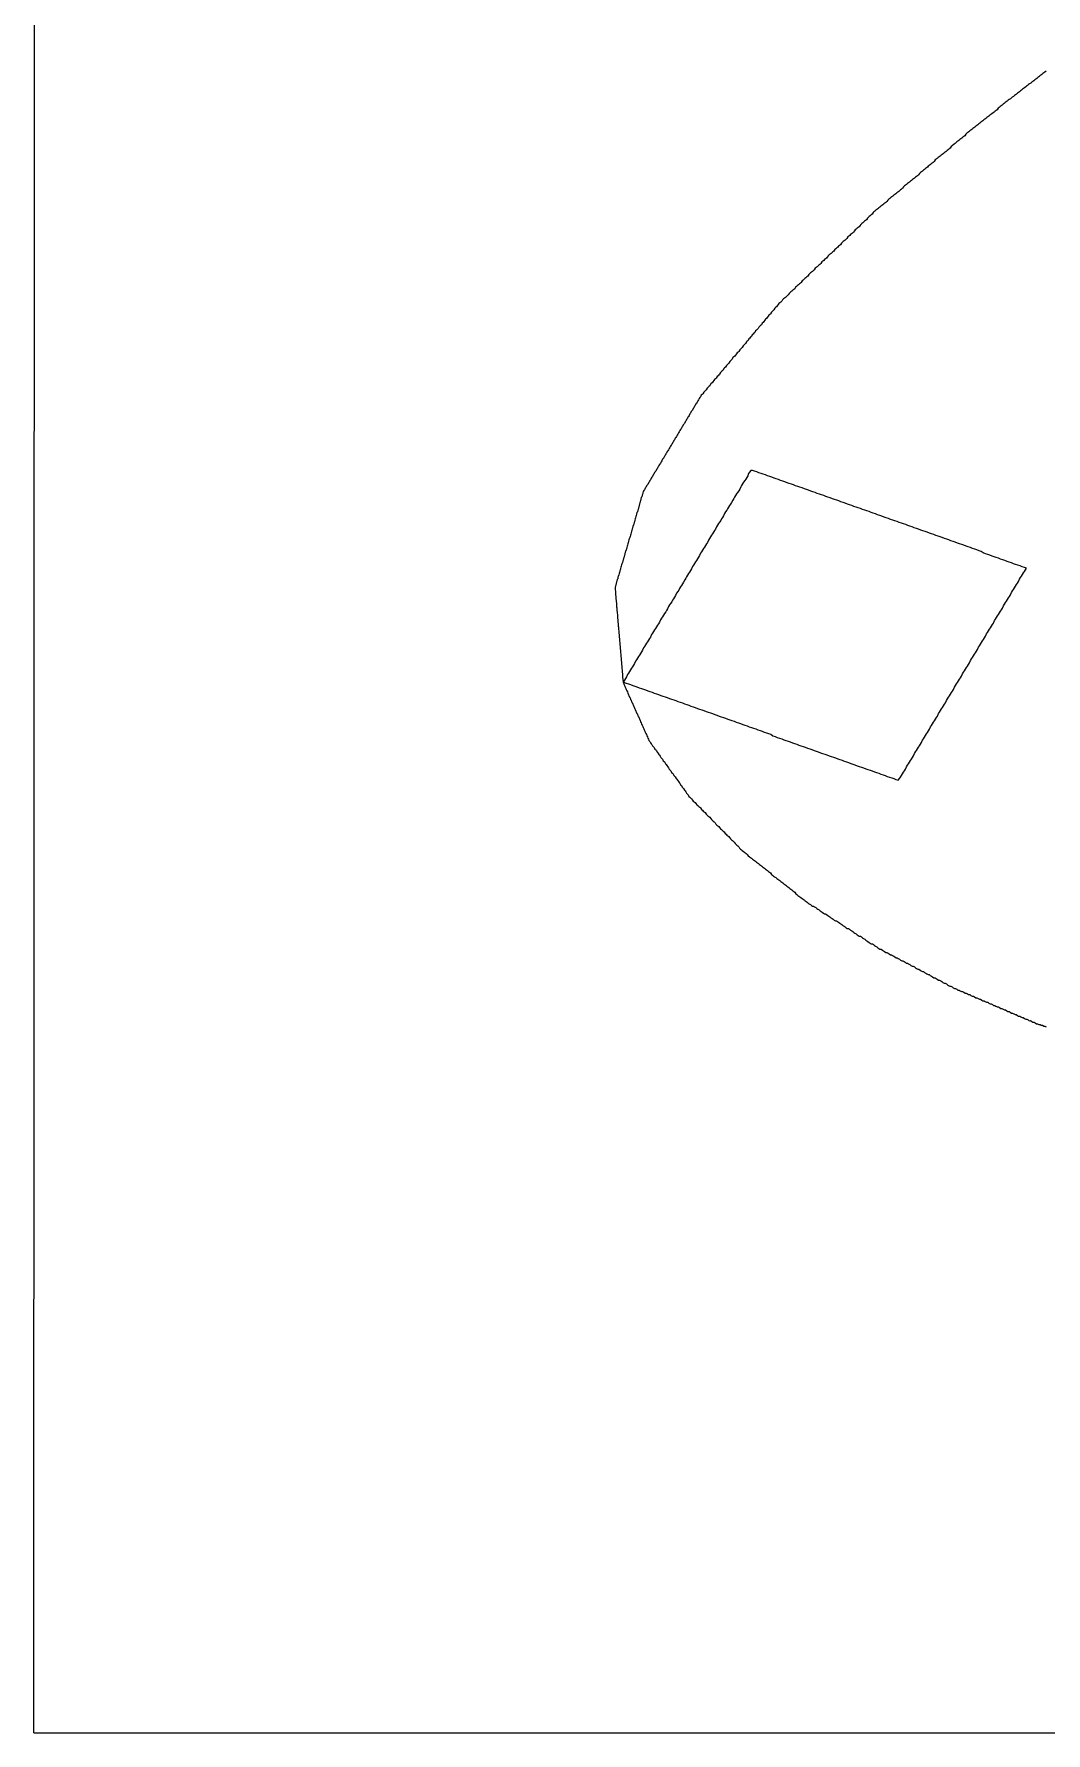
# Model space of a CAD drawing. Header units: millimetres. Extents: x 41 to 1041, y 1148 to 1248.
# Drawn here: x 41.28 to 54.27, y 1147.8 to 1169.62 of the extents above; entities that cross this region are included whole.
import ezdxf

# ---------------------------------------------------------------- set-up
doc = ezdxf.new("R2010")
doc.units = ezdxf.units.MM

msp = doc.modelspace()

# ---------------------------------------------------------------- linework, layer by layer
for q in [(41.311, 1247.802), (1041.281, 1147.802)]:
    msp.add_line((41.281, 1147.802), q)
at = {"color": 3}
for points in [[(54.271, 1169.14, 0), (54.257, 1169.13, 0), (54.244, 1169.12, 0), (54.231, 1169.11, 0), (54.218, 1169.1, 0), (54.206, 1169.09, 0), (54.193, 1169.08, 0), (54.179, 1169.07, 0), (54.166, 1169.06, 0), (54.153, 1169.049, 0), (54.14, 1169.039, 0), (54.127, 1169.029, 0), (54.114, 1169.019, 0), (54.101, 1169.009, 0), (54.087, 1168.999, 0), (54.074, 1168.989, 0), (54.061, 1168.979, 0), (54.048, 1168.969, 0), (54.035, 1168.959, 0), (54.022, 1168.949, 0), (54.01, 1168.938, 0), (53.996, 1168.928, 0), (53.983, 1168.918, 0), (53.97, 1168.908, 0), (53.957, 1168.898, 0), (53.944, 1168.888, 0), (53.931, 1168.878, 0), (53.917, 1168.868, 0), (53.904, 1168.858, 0), (53.891, 1168.848, 0), (53.878, 1168.838, 0), (53.865, 1168.827, 0), (53.852, 1168.817, 0), (53.838, 1168.807, 0), (53.826, 1168.797, 0), (53.813, 1168.787, 0), (53.8, 1168.777, 0), (53.787, 1168.767, 0), (53.774, 1168.757, 0), (53.761, 1168.747, 0), (53.747, 1168.737, 0), (53.734, 1168.727, 0), (53.721, 1168.716, 0), (53.708, 1168.706, 0), (53.695, 1168.696, 0), (53.682, 1168.686, 0), (53.668, 1168.676, 0), (53.655, 1168.666, 0), (53.643, 1168.646, 0), (53.63, 1168.636, 0), (53.617, 1168.626, 0), (53.604, 1168.616, 0), (53.591, 1168.606, 0), (53.577, 1168.595, 0), (53.564, 1168.585, 0), (53.551, 1168.575, 0), (53.538, 1168.565, 0), (53.525, 1168.555, 0), (53.512, 1168.545, 0), (53.498, 1168.535, 0), (53.485, 1168.525, 0), (53.472, 1168.515, 0), (53.46, 1168.505, 0), (53.447, 1168.495, 0), (53.434, 1168.485, 0), (53.42, 1168.474, 0), (53.407, 1168.464, 0), (53.394, 1168.454, 0), (53.381, 1168.444, 0), (53.369, 1168.434, 0), (53.356, 1168.424, 0), (53.343, 1168.414, 0), (53.33, 1168.404, 0), (53.318, 1168.394, 0), (53.305, 1168.384, 0), (53.292, 1168.374, 0), (53.279, 1168.363, 0), (53.268, 1168.353, 0), (53.255, 1168.343, 0), (53.242, 1168.333, 0), (53.229, 1168.313, 0), (53.217, 1168.303, 0), (53.204, 1168.293, 0), (53.191, 1168.283, 0), (53.178, 1168.273, 0), (53.166, 1168.263, 0), (53.153, 1168.253, 0), (53.14, 1168.243, 0), (53.127, 1168.232, 0), (53.115, 1168.222, 0), (53.103, 1168.212, 0), (53.09, 1168.202, 0), (53.077, 1168.192, 0), (53.065, 1168.182, 0), (53.052, 1168.172, 0), (53.039, 1168.152, 0), (53.026, 1168.142, 0), (53.014, 1168.132, 0), (53.001, 1168.122, 0), (52.988, 1168.111, 0), (52.975, 1168.101, 0), (52.963, 1168.091, 0), (52.95, 1168.081, 0), (52.937, 1168.071, 0), (52.925, 1168.061, 0), (52.913, 1168.051, 0), (52.9, 1168.041, 0), (52.887, 1168.031, 0), (52.874, 1168.021, 0), (52.862, 1168.011, 0), (52.849, 1168.001, 0), (52.836, 1167.98, 0), (52.823, 1167.97, 0), (52.811, 1167.96, 0), (52.798, 1167.95, 0), (52.785, 1167.94, 0), (52.772, 1167.93, 0), (52.76, 1167.92, 0), (52.748, 1167.91, 0), (52.735, 1167.9, 0), (52.722, 1167.89, 0), (52.71, 1167.88, 0), (52.697, 1167.869, 0), (52.684, 1167.859, 0), (52.671, 1167.849, 0), (52.659, 1167.839, 0), (52.646, 1167.829, 0), (52.633, 1167.809, 0), (52.62, 1167.799, 0), (52.608, 1167.789, 0), (52.595, 1167.779, 0), (52.583, 1167.769, 0), (52.57, 1167.759, 0), (52.557, 1167.749, 0), (52.545, 1167.738, 0), (52.532, 1167.728, 0), (52.519, 1167.718, 0), (52.506, 1167.708, 0), (52.494, 1167.698, 0), (52.481, 1167.688, 0), (52.468, 1167.678, 0), (52.455, 1167.668, 0), (52.443, 1167.658, 0), (52.43, 1167.638, 0), (52.417, 1167.628, 0), (52.405, 1167.617, 0), (52.393, 1167.607, 0), (52.38, 1167.597, 0), (52.367, 1167.587, 0), (52.354, 1167.577, 0), (52.342, 1167.567, 0), (52.329, 1167.557, 0), (52.316, 1167.547, 0), (52.303, 1167.537, 0), (52.29, 1167.527, 0), (52.278, 1167.517, 0), (52.265, 1167.507, 0), (52.252, 1167.496, 0), (52.239, 1167.486, 0), (52.228, 1167.466, 0), (52.215, 1167.456, 0), (52.202, 1167.446, 0), (52.189, 1167.436, 0), (52.177, 1167.426, 0), (52.164, 1167.416, 0), (52.151, 1167.406, 0), (52.138, 1167.396, 0), (52.126, 1167.386, 0), (52.113, 1167.375, 0), (52.1, 1167.365, 0), (52.087, 1167.355, 0), (52.074, 1167.345, 0), (52.062, 1167.335, 0), (52.051, 1167.325, 0), (52.039, 1167.305, 0), (52.027, 1167.295, 0), (52.015, 1167.285, 0), (52.003, 1167.275, 0), (51.991, 1167.265, 0), (51.979, 1167.255, 0), (51.967, 1167.234, 0), (51.955, 1167.224, 0), (51.943, 1167.214, 0), (51.93, 1167.204, 0), (51.918, 1167.194, 0), (51.907, 1167.184, 0), (51.895, 1167.174, 0), (51.883, 1167.154, 0), (51.871, 1167.144, 0), (51.859, 1167.134, 0), (51.847, 1167.124, 0), (51.835, 1167.114, 0), (51.823, 1167.103, 0), (51.811, 1167.093, 0), (51.799, 1167.073, 0), (51.787, 1167.063, 0), (51.775, 1167.053, 0), (51.763, 1167.043, 0), (51.752, 1167.033, 0), (51.74, 1167.023, 0), (51.728, 1167.013, 0), (51.716, 1166.993, 0), (51.704, 1166.983, 0), (51.692, 1166.973, 0), (51.68, 1166.963, 0), (51.668, 1166.952, 0), (51.656, 1166.942, 0), (51.644, 1166.932, 0), (51.632, 1166.912, 0), (51.62, 1166.902, 0), (51.608, 1166.892, 0), (51.597, 1166.882, 0), (51.585, 1166.872, 0), (51.572, 1166.862, 0), (51.56, 1166.852, 0), (51.548, 1166.832, 0), (51.536, 1166.822, 0), (51.524, 1166.811, 0), (51.512, 1166.801, 0), (51.5, 1166.791, 0), (51.488, 1166.781, 0), (51.476, 1166.771, 0), (51.464, 1166.751, 0), (51.453, 1166.741, 0), (51.441, 1166.731, 0), (51.429, 1166.721, 0), (51.417, 1166.711, 0), (51.405, 1166.701, 0), (51.393, 1166.691, 0), (51.381, 1166.67, 0), (51.369, 1166.66, 0), (51.357, 1166.65, 0), (51.345, 1166.64, 0), (51.333, 1166.63, 0), (51.321, 1166.62, 0), (51.309, 1166.61, 0), (51.297, 1166.59, 0), (51.285, 1166.58, 0), (51.273, 1166.57, 0), (51.261, 1166.56, 0), (51.249, 1166.55, 0), (51.237, 1166.539, 0), (51.225, 1166.529, 0), (51.213, 1166.509, 0), (51.201, 1166.499, 0), (51.189, 1166.489, 0), (51.177, 1166.479, 0), (51.165, 1166.469, 0), (51.153, 1166.459, 0), (51.142, 1166.449, 0), (51.13, 1166.429, 0), (51.118, 1166.419, 0), (51.106, 1166.409, 0), (51.094, 1166.398, 0), (51.082, 1166.388, 0), (51.07, 1166.378, 0), (51.057, 1166.368, 0), (51.045, 1166.348, 0), (51.033, 1166.338, 0), (51.021, 1166.328, 0), (51.009, 1166.318, 0), (50.997, 1166.308, 0), (50.986, 1166.298, 0), (50.974, 1166.288, 0), (50.962, 1166.268, 0), (50.95, 1166.257, 0), (50.938, 1166.247, 0), (50.926, 1166.237, 0), (50.914, 1166.227, 0), (50.902, 1166.217, 0), (50.89, 1166.207, 0), (50.878, 1166.187, 0), (50.866, 1166.177, 0), (50.853, 1166.167, 0), (50.842, 1166.157, 0), (50.832, 1166.147, 0), (50.822, 1166.127, 0), (50.811, 1166.117, 0), (50.8, 1166.106, 0), (50.789, 1166.096, 0), (50.779, 1166.076, 0), (50.768, 1166.066, 0), (50.757, 1166.056, 0), (50.746, 1166.046, 0), (50.735, 1166.026, 0), (50.725, 1166.016, 0), (50.715, 1166.006, 0), (50.704, 1165.996, 0), (50.693, 1165.976, 0), (50.682, 1165.966, 0), (50.672, 1165.956, 0), (50.661, 1165.946, 0), (50.65, 1165.925, 0), (50.639, 1165.915, 0), (50.629, 1165.905, 0), (50.618, 1165.885, 0), (50.607, 1165.875, 0), (50.596, 1165.865, 0), (50.586, 1165.855, 0), (50.576, 1165.835, 0), (50.565, 1165.825, 0), (50.554, 1165.815, 0), (50.543, 1165.805, 0), (50.532, 1165.785, 0), (50.522, 1165.775, 0), (50.511, 1165.764, 0), (50.5, 1165.754, 0), (50.489, 1165.734, 0), (50.478, 1165.724, 0), (50.469, 1165.714, 0), (50.458, 1165.704, 0), (50.447, 1165.684, 0), (50.436, 1165.674, 0), (50.425, 1165.664, 0), (50.415, 1165.644, 0), (50.404, 1165.634, 0), (50.393, 1165.624, 0), (50.382, 1165.614, 0), (50.371, 1165.594, 0), (50.361, 1165.583, 0), (50.35, 1165.573, 0), (50.34, 1165.563, 0), (50.329, 1165.543, 0), (50.318, 1165.533, 0), (50.308, 1165.523, 0), (50.297, 1165.513, 0), (50.286, 1165.493, 0), (50.275, 1165.483, 0), (50.264, 1165.473, 0), (50.253, 1165.463, 0), (50.243, 1165.443, 0), (50.232, 1165.433, 0), (50.221, 1165.423, 0), (50.211, 1165.412, 0), (50.2, 1165.392, 0), (50.19, 1165.382, 0), (50.179, 1165.372, 0), (50.168, 1165.362, 0), (50.157, 1165.342, 0), (50.146, 1165.332, 0), (50.136, 1165.322, 0), (50.125, 1165.302, 0), (50.114, 1165.292, 0), (50.103, 1165.282, 0), (50.093, 1165.272, 0), (50.082, 1165.252, 0), (50.072, 1165.241, 0), (50.061, 1165.231, 0), (50.05, 1165.221, 0), (50.039, 1165.201, 0), (50.028, 1165.191, 0), (50.017, 1165.181, 0), (50.007, 1165.171, 0), (49.996, 1165.151, 0), (49.985, 1165.141, 0), (49.974, 1165.131, 0), (49.964, 1165.121, 0), (49.954, 1165.101, 0), (49.943, 1165.091, 0), (49.932, 1165.081, 0), (49.921, 1165.07, 0), (49.91, 1165.05, 0), (49.899, 1165.04, 0), (49.889, 1165.03, 0), (49.878, 1165.02, 0), (49.867, 1165, 0), (49.856, 1164.99, 0), (49.846, 1164.98, 0), (49.835, 1164.96, 0), (49.826, 1164.95, 0), (49.818, 1164.94, 0), (49.809, 1164.92, 0), (49.801, 1164.91, 0), (49.792, 1164.89, 0), (49.783, 1164.879, 0), (49.775, 1164.869, 0), (49.766, 1164.849, 0), (49.758, 1164.839, 0), (49.75, 1164.819, 0), (49.741, 1164.809, 0), (49.733, 1164.789, 0), (49.724, 1164.779, 0), (49.715, 1164.769, 0), (49.707, 1164.749, 0), (49.698, 1164.739, 0), (49.69, 1164.719, 0), (49.681, 1164.709, 0), (49.672, 1164.699, 0), (49.665, 1164.679, 0), (49.656, 1164.669, 0), (49.647, 1164.649, 0), (49.639, 1164.639, 0), (49.63, 1164.618, 0), (49.622, 1164.608, 0), (49.613, 1164.598, 0), (49.604, 1164.578, 0), (49.596, 1164.568, 0), (49.587, 1164.548, 0), (49.579, 1164.538, 0), (49.571, 1164.528, 0), (49.562, 1164.508, 0), (49.554, 1164.498, 0), (49.545, 1164.478, 0), (49.536, 1164.468, 0), (49.528, 1164.448, 0), (49.519, 1164.438, 0), (49.51, 1164.428, 0), (49.502, 1164.408, 0), (49.493, 1164.398, 0), (49.485, 1164.377, 0), (49.477, 1164.367, 0), (49.468, 1164.347, 0), (49.46, 1164.337, 0), (49.451, 1164.327, 0), (49.442, 1164.307, 0), (49.434, 1164.297, 0), (49.425, 1164.277, 0), (49.416, 1164.267, 0), (49.408, 1164.257, 0), (49.4, 1164.237, 0), (49.391, 1164.227, 0), (49.383, 1164.207, 0), (49.374, 1164.197, 0), (49.365, 1164.177, 0), (49.357, 1164.167, 0), (49.348, 1164.157, 0), (49.339, 1164.136, 0), (49.331, 1164.126, 0), (49.322, 1164.106, 0), (49.315, 1164.096, 0), (49.306, 1164.086, 0), (49.297, 1164.066, 0), (49.289, 1164.056, 0), (49.28, 1164.036, 0), (49.271, 1164.026, 0), (49.263, 1164.006, 0), (49.254, 1163.996, 0), (49.245, 1163.986, 0), (49.237, 1163.966, 0), (49.228, 1163.956, 0), (49.22, 1163.936, 0), (49.212, 1163.926, 0), (49.203, 1163.916, 0), (49.194, 1163.895, 0), (49.186, 1163.885, 0), (49.177, 1163.865, 0), (49.168, 1163.855, 0), (49.16, 1163.835, 0), (49.151, 1163.825, 0), (49.142, 1163.815, 0), (49.135, 1163.795, 0), (49.126, 1163.785, 0), (49.117, 1163.765, 0), (49.109, 1163.755, 0), (49.1, 1163.745, 0), (49.095, 1163.725, 0), (49.09, 1163.705, 0), (49.086, 1163.695, 0), (49.081, 1163.675, 0), (49.076, 1163.665, 0), (49.072, 1163.645, 0), (49.068, 1163.625, 0), (49.063, 1163.615, 0), (49.058, 1163.595, 0), (49.053, 1163.584, 0), (49.048, 1163.564, 0), (49.044, 1163.544, 0), (49.039, 1163.534, 0), (49.035, 1163.514, 0), (49.03, 1163.504, 0), (49.026, 1163.484, 0), (49.021, 1163.474, 0), (49.016, 1163.454, 0), (49.011, 1163.434, 0), (49.006, 1163.424, 0), (49.002, 1163.404, 0), (48.997, 1163.394, 0), (48.992, 1163.374, 0), (48.988, 1163.354, 0), (48.983, 1163.344, 0), (48.979, 1163.324, 0), (48.974, 1163.314, 0), (48.969, 1163.294, 0), (48.964, 1163.274, 0), (48.96, 1163.264, 0), (48.955, 1163.244, 0), (48.95, 1163.234, 0), (48.946, 1163.214, 0), (48.941, 1163.194, 0), (48.937, 1163.184, 0), (48.932, 1163.164, 0), (48.927, 1163.154, 0), (48.922, 1163.134, 0), (48.917, 1163.124, 0), (48.913, 1163.104, 0), (48.908, 1163.083, 0), (48.904, 1163.073, 0), (48.899, 1163.053, 0), (48.894, 1163.043, 0), (48.89, 1163.023, 0), (48.885, 1163.003, 0), (48.88, 1162.993, 0), (48.875, 1162.973, 0), (48.87, 1162.963, 0), (48.866, 1162.943, 0), (48.862, 1162.923, 0), (48.857, 1162.913, 0), (48.852, 1162.893, 0), (48.848, 1162.883, 0), (48.843, 1162.863, 0), (48.838, 1162.853, 0), (48.833, 1162.833, 0), (48.828, 1162.813, 0), (48.824, 1162.803, 0), (48.819, 1162.783, 0), (48.815, 1162.773, 0), (48.81, 1162.753, 0), (48.805, 1162.733, 0), (48.801, 1162.723, 0), (48.796, 1162.703, 0), (48.791, 1162.693, 0), (48.786, 1162.673, 0), (48.781, 1162.653, 0), (48.776, 1162.643, 0), (48.773, 1162.623, 0), (48.768, 1162.613, 0), (48.763, 1162.592, 0), (48.758, 1162.582, 0), (48.753, 1162.562, 0), (48.749, 1162.542, 0), (48.744, 1162.532, 0), (48.739, 1162.512, 0), (48.74, 1162.502, 0), (48.742, 1162.482, 0), (48.743, 1162.462, 0), (48.745, 1162.452, 0), (48.746, 1162.432, 0), (48.747, 1162.412, 0), (48.748, 1162.402, 0), (48.75, 1162.382, 0), (48.751, 1162.362, 0), (48.752, 1162.352, 0), (48.755, 1162.332, 0), (48.756, 1162.312, 0), (48.757, 1162.302, 0), (48.758, 1162.282, 0), (48.76, 1162.262, 0), (48.761, 1162.252, 0), (48.762, 1162.232, 0), (48.764, 1162.212, 0), (48.765, 1162.202, 0), (48.767, 1162.182, 0), (48.769, 1162.163, 0), (48.77, 1162.153, 0), (48.771, 1162.133, 0), (48.772, 1162.113, 0), (48.774, 1162.103, 0), (48.775, 1162.083, 0), (48.776, 1162.063, 0), (48.778, 1162.053, 0), (48.78, 1162.033, 0), (48.781, 1162.013, 0), (48.783, 1162.003, 0), (48.784, 1161.983, 0), (48.785, 1161.973, 0), (48.786, 1161.953, 0), (48.788, 1161.933, 0), (48.789, 1161.923, 0), (48.791, 1161.903, 0), (48.793, 1161.883, 0), (48.794, 1161.873, 0), (48.795, 1161.853, 0), (48.797, 1161.833, 0), (48.798, 1161.823, 0), (48.799, 1161.803, 0), (48.8, 1161.783, 0), (48.802, 1161.773, 0), (48.804, 1161.753, 0), (48.805, 1161.733, 0), (48.807, 1161.723, 0), (48.808, 1161.703, 0), (48.809, 1161.683, 0), (48.811, 1161.673, 0), (48.812, 1161.653, 0), (48.813, 1161.633, 0), (48.814, 1161.623, 0), (48.817, 1161.603, 0), (48.818, 1161.583, 0), (48.819, 1161.573, 0), (48.821, 1161.553, 0), (48.822, 1161.533, 0), (48.823, 1161.523, 0), (48.825, 1161.503, 0), (48.826, 1161.493, 0), (48.827, 1161.473, 0), (48.829, 1161.453, 0), (48.831, 1161.443, 0), (48.832, 1161.423, 0), (48.833, 1161.403, 0), (48.835, 1161.393, 0), (48.836, 1161.373, 0), (48.837, 1161.353, 0), (48.839, 1161.343, 0), (48.84, 1161.323, 0), (48.842, 1161.303, 0), (48.844, 1161.293, 0), (48.851, 1161.273, 0), (48.858, 1161.263, 0), (48.864, 1161.243, 0), (48.871, 1161.233, 0), (48.877, 1161.213, 0), (48.884, 1161.203, 0), (48.891, 1161.183, 0), (48.897, 1161.173, 0), (48.905, 1161.153, 0), (48.912, 1161.133, 0), (48.918, 1161.123, 0), (48.925, 1161.104, 0), (48.932, 1161.094, 0), (48.938, 1161.074, 0), (48.945, 1161.064, 0), (48.952, 1161.044, 0), (48.958, 1161.034, 0), (48.966, 1161.014, 0), (48.972, 1161.004, 0), (48.979, 1160.984, 0), (48.986, 1160.974, 0), (48.992, 1160.954, 0), (48.999, 1160.944, 0), (49.006, 1160.924, 0), (49.012, 1160.914, 0), (49.019, 1160.894, 0), (49.026, 1160.884, 0), (49.033, 1160.864, 0), (49.04, 1160.854, 0), (49.047, 1160.834, 0), (49.053, 1160.824, 0), (49.06, 1160.804, 0), (49.067, 1160.785, 0), (49.073, 1160.775, 0), (49.08, 1160.755, 0), (49.086, 1160.745, 0), (49.094, 1160.725, 0), (49.101, 1160.715, 0), (49.107, 1160.695, 0), (49.114, 1160.685, 0), (49.121, 1160.665, 0), (49.127, 1160.655, 0), (49.134, 1160.635, 0), (49.141, 1160.625, 0), (49.147, 1160.605, 0), (49.154, 1160.595, 0), (49.162, 1160.575, 0), (49.168, 1160.565, 0), (49.175, 1160.545, 0), (49.184, 1160.535, 0), (49.193, 1160.515, 0), (49.203, 1160.505, 0), (49.212, 1160.495, 0), (49.222, 1160.476, 0), (49.232, 1160.466, 0), (49.241, 1160.456, 0), (49.252, 1160.436, 0), (49.261, 1160.426, 0), (49.271, 1160.416, 0), (49.281, 1160.396, 0), (49.29, 1160.386, 0), (49.3, 1160.366, 0), (49.309, 1160.356, 0), (49.319, 1160.346, 0), (49.329, 1160.326, 0), (49.338, 1160.316, 0), (49.348, 1160.306, 0), (49.358, 1160.286, 0), (49.368, 1160.277, 0), (49.378, 1160.267, 0), (49.387, 1160.247, 0), (49.397, 1160.237, 0), (49.406, 1160.227, 0), (49.416, 1160.207, 0), (49.426, 1160.197, 0), (49.435, 1160.177, 0), (49.445, 1160.167, 0), (49.454, 1160.157, 0), (49.465, 1160.137, 0), (49.475, 1160.127, 0), (49.484, 1160.117, 0), (49.494, 1160.097, 0), (49.504, 1160.087, 0), (49.513, 1160.078, 0), (49.523, 1160.058, 0), (49.532, 1160.048, 0), (49.542, 1160.038, 0), (49.552, 1160.018, 0), (49.561, 1160.008, 0), (49.572, 1159.998, 0), (49.581, 1159.978, 0), (49.591, 1159.968, 0), (49.601, 1159.948, 0), (49.61, 1159.938, 0), (49.62, 1159.928, 0), (49.63, 1159.908, 0), (49.639, 1159.898, 0), (49.649, 1159.888, 0), (49.658, 1159.869, 0), (49.668, 1159.859, 0), (49.679, 1159.849, 0), (49.688, 1159.829, 0), (49.698, 1159.819, 0), (49.709, 1159.809, 0), (49.72, 1159.799, 0), (49.732, 1159.779, 0), (49.743, 1159.769, 0), (49.755, 1159.759, 0), (49.767, 1159.749, 0), (49.778, 1159.739, 0), (49.79, 1159.719, 0), (49.802, 1159.71, 0), (49.814, 1159.7, 0), (49.826, 1159.69, 0), (49.837, 1159.68, 0), (49.849, 1159.66, 0), (49.86, 1159.65, 0), (49.872, 1159.64, 0), (49.883, 1159.63, 0), (49.895, 1159.62, 0), (49.907, 1159.6, 0), (49.918, 1159.59, 0), (49.93, 1159.58, 0), (49.941, 1159.57, 0), (49.954, 1159.561, 0), (49.966, 1159.551, 0), (49.977, 1159.531, 0), (49.989, 1159.521, 0), (50, 1159.511, 0), (50.012, 1159.501, 0), (50.023, 1159.491, 0), (50.035, 1159.471, 0), (50.047, 1159.461, 0), (50.058, 1159.451, 0), (50.07, 1159.441, 0), (50.081, 1159.431, 0), (50.094, 1159.411, 0), (50.106, 1159.402, 0), (50.117, 1159.392, 0), (50.129, 1159.382, 0), (50.14, 1159.372, 0), (50.152, 1159.352, 0), (50.164, 1159.342, 0), (50.175, 1159.332, 0), (50.187, 1159.322, 0), (50.198, 1159.312, 0), (50.21, 1159.302, 0), (50.221, 1159.282, 0), (50.234, 1159.272, 0), (50.246, 1159.263, 0), (50.257, 1159.253, 0), (50.269, 1159.243, 0), (50.28, 1159.223, 0), (50.292, 1159.213, 0), (50.304, 1159.203, 0), (50.315, 1159.193, 0), (50.327, 1159.183, 0), (50.338, 1159.163, 0), (50.35, 1159.153, 0), (50.362, 1159.143, 0), (50.373, 1159.133, 0), (50.386, 1159.123, 0), (50.399, 1159.114, 0), (50.411, 1159.104, 0), (50.424, 1159.094, 0), (50.437, 1159.084, 0), (50.45, 1159.064, 0), (50.463, 1159.054, 0), (50.476, 1159.044, 0), (50.489, 1159.034, 0), (50.502, 1159.024, 0), (50.515, 1159.014, 0), (50.528, 1159.004, 0), (50.541, 1158.995, 0), (50.554, 1158.985, 0), (50.567, 1158.975, 0), (50.58, 1158.965, 0), (50.593, 1158.955, 0), (50.606, 1158.945, 0), (50.619, 1158.935, 0), (50.632, 1158.925, 0), (50.645, 1158.915, 0), (50.658, 1158.905, 0), (50.671, 1158.895, 0), (50.684, 1158.886, 0), (50.697, 1158.876, 0), (50.71, 1158.866, 0), (50.723, 1158.856, 0), (50.735, 1158.846, 0), (50.749, 1158.826, 0), (50.762, 1158.816, 0), (50.775, 1158.806, 0), (50.788, 1158.796, 0), (50.801, 1158.786, 0), (50.814, 1158.776, 0), (50.827, 1158.766, 0), (50.84, 1158.757, 0), (50.853, 1158.747, 0), (50.866, 1158.737, 0), (50.879, 1158.727, 0), (50.892, 1158.717, 0), (50.904, 1158.707, 0), (50.917, 1158.697, 0), (50.931, 1158.687, 0), (50.944, 1158.677, 0), (50.957, 1158.667, 0), (50.97, 1158.657, 0), (50.983, 1158.648, 0), (50.996, 1158.638, 0), (51.009, 1158.628, 0), (51.022, 1158.618, 0), (51.035, 1158.608, 0), (51.048, 1158.598, 0), (51.061, 1158.578, 0), (51.074, 1158.568, 0), (51.086, 1158.558, 0), (51.099, 1158.548, 0), (51.113, 1158.538, 0), (51.126, 1158.529, 0), (51.139, 1158.519, 0), (51.152, 1158.509, 0), (51.165, 1158.499, 0), (51.178, 1158.489, 0), (51.191, 1158.479, 0), (51.204, 1158.469, 0), (51.218, 1158.459, 0), (51.232, 1158.449, 0), (51.246, 1158.439, 0), (51.259, 1158.429, 0), (51.273, 1158.42, 0), (51.287, 1158.42, 0), (51.301, 1158.41, 0), (51.315, 1158.4, 0), (51.33, 1158.39, 0), (51.344, 1158.38, 0), (51.358, 1158.37, 0), (51.372, 1158.36, 0), (51.386, 1158.35, 0), (51.399, 1158.34, 0), (51.413, 1158.33, 0), (51.427, 1158.321, 0), (51.441, 1158.321, 0), (51.455, 1158.311, 0), (51.469, 1158.301, 0), (51.483, 1158.291, 0), (51.497, 1158.281, 0), (51.511, 1158.271, 0), (51.525, 1158.261, 0), (51.539, 1158.251, 0), (51.553, 1158.241, 0), (51.567, 1158.232, 0), (51.581, 1158.232, 0), (51.595, 1158.222, 0), (51.609, 1158.212, 0), (51.623, 1158.202, 0), (51.637, 1158.192, 0), (51.651, 1158.182, 0), (51.665, 1158.172, 0), (51.678, 1158.162, 0), (51.692, 1158.152, 0), (51.706, 1158.142, 0), (51.72, 1158.133, 0), (51.734, 1158.133, 0), (51.748, 1158.123, 0), (51.762, 1158.113, 0), (51.777, 1158.103, 0), (51.791, 1158.093, 0), (51.805, 1158.083, 0), (51.819, 1158.073, 0), (51.832, 1158.063, 0), (51.846, 1158.053, 0), (51.86, 1158.044, 0), (51.874, 1158.034, 0), (51.888, 1158.034, 0), (51.902, 1158.024, 0), (51.916, 1158.014, 0), (51.93, 1158.004, 0), (51.944, 1157.994, 0), (51.958, 1157.984, 0), (51.972, 1157.974, 0), (51.985, 1157.964, 0), (52, 1157.954, 0), (52.014, 1157.945, 0), (52.028, 1157.935, 0), (52.042, 1157.935, 0), (52.056, 1157.925, 0), (52.07, 1157.915, 0), (52.084, 1157.905, 0), (52.098, 1157.895, 0), (52.112, 1157.885, 0), (52.126, 1157.875, 0), (52.14, 1157.865, 0), (52.155, 1157.866, 0), (52.17, 1157.856, 0), (52.184, 1157.846, 0), (52.199, 1157.836, 0), (52.213, 1157.826, 0), (52.228, 1157.826, 0), (52.244, 1157.816, 0), (52.258, 1157.806, 0), (52.273, 1157.796, 0), (52.288, 1157.796, 0), (52.302, 1157.787, 0), (52.317, 1157.777, 0), (52.331, 1157.767, 0), (52.346, 1157.757, 0), (52.361, 1157.757, 0), (52.375, 1157.747, 0), (52.39, 1157.737, 0), (52.405, 1157.727, 0), (52.419, 1157.717, 0), (52.434, 1157.717, 0), (52.449, 1157.708, 0), (52.463, 1157.698, 0), (52.478, 1157.688, 0), (52.492, 1157.688, 0), (52.507, 1157.678, 0), (52.523, 1157.668, 0), (52.537, 1157.658, 0), (52.552, 1157.648, 0), (52.567, 1157.648, 0), (52.581, 1157.638, 0), (52.596, 1157.629, 0), (52.61, 1157.619, 0), (52.625, 1157.609, 0), (52.64, 1157.609, 0), (52.654, 1157.599, 0), (52.669, 1157.589, 0), (52.684, 1157.579, 0), (52.698, 1157.579, 0), (52.713, 1157.569, 0), (52.728, 1157.559, 0), (52.742, 1157.55, 0), (52.757, 1157.54, 0), (52.771, 1157.54, 0), (52.786, 1157.53, 0), (52.802, 1157.52, 0), (52.816, 1157.51, 0), (52.831, 1157.5, 0), (52.846, 1157.5, 0), (52.86, 1157.49, 0), (52.875, 1157.48, 0), (52.889, 1157.471, 0), (52.904, 1157.471, 0), (52.919, 1157.461, 0), (52.933, 1157.451, 0), (52.948, 1157.441, 0), (52.963, 1157.431, 0), (52.977, 1157.431, 0), (52.992, 1157.421, 0), (53.007, 1157.411, 0), (53.021, 1157.401, 0), (53.036, 1157.392, 0), (53.05, 1157.392, 0), (53.065, 1157.382, 0), (53.081, 1157.372, 0), (53.095, 1157.362, 0), (53.11, 1157.362, 0), (53.125, 1157.352, 0), (53.14, 1157.342, 0), (53.156, 1157.342, 0), (53.171, 1157.332, 0), (53.186, 1157.323, 0), (53.201, 1157.323, 0), (53.216, 1157.313, 0), (53.232, 1157.303, 0), (53.247, 1157.303, 0), (53.262, 1157.293, 0), (53.277, 1157.283, 0), (53.292, 1157.283, 0), (53.308, 1157.273, 0), (53.323, 1157.264, 0), (53.338, 1157.264, 0), (53.353, 1157.254, 0), (53.369, 1157.244, 0), (53.384, 1157.244, 0), (53.4, 1157.234, 0), (53.415, 1157.224, 0), (53.43, 1157.224, 0), (53.446, 1157.214, 0), (53.461, 1157.204, 0), (53.476, 1157.205, 0), (53.491, 1157.195, 0), (53.506, 1157.185, 0), (53.522, 1157.185, 0), (53.537, 1157.175, 0), (53.552, 1157.165, 0), (53.567, 1157.165, 0), (53.583, 1157.155, 0), (53.598, 1157.145, 0), (53.613, 1157.145, 0), (53.628, 1157.136, 0), (53.643, 1157.126, 0), (53.659, 1157.126, 0), (53.674, 1157.116, 0), (53.689, 1157.106, 0), (53.704, 1157.106, 0), (53.719, 1157.096, 0), (53.736, 1157.086, 0), (53.751, 1157.086, 0), (53.766, 1157.077, 0), (53.781, 1157.067, 0), (53.797, 1157.067, 0), (53.812, 1157.057, 0), (53.827, 1157.047, 0), (53.842, 1157.047, 0), (53.857, 1157.037, 0), (53.873, 1157.027, 0), (53.888, 1157.027, 0), (53.903, 1157.017, 0), (53.918, 1157.008, 0), (53.934, 1157.008, 0), (53.949, 1156.998, 0), (53.964, 1156.988, 0), (53.979, 1156.988, 0), (53.994, 1156.978, 0), (54.01, 1156.968, 0), (54.025, 1156.968, 0), (54.04, 1156.958, 0), (54.055, 1156.948, 0), (54.071, 1156.949, 0), (54.087, 1156.939, 0), (54.102, 1156.929, 0), (54.117, 1156.929, 0), (54.132, 1156.919, 0), (54.148, 1156.909, 0), (54.163, 1156.909, 0), (54.179, 1156.899, 0), (54.195, 1156.899, 0), (54.21, 1156.89, 0), (54.226, 1156.89, 0), (54.242, 1156.88, 0), (54.257, 1156.88, 0), (54.273, 1156.87, 0)], [(54.021, 1162.758, 0), (53.993, 1162.768, 0), (53.965, 1162.778, 0), (53.938, 1162.788, 0), (53.91, 1162.798, 0), (53.881, 1162.807, 0), (53.854, 1162.817, 0), (53.826, 1162.827, 0), (53.799, 1162.837, 0), (53.771, 1162.847, 0), (53.743, 1162.856, 0), (53.716, 1162.866, 0), (53.688, 1162.876, 0), (53.66, 1162.886, 0), (53.633, 1162.896, 0), (53.605, 1162.906, 0), (53.578, 1162.915, 0), (53.55, 1162.925, 0), (53.522, 1162.935, 0), (53.494, 1162.945, 0), (53.466, 1162.955, 0), (53.439, 1162.974, 0), (53.411, 1162.984, 0), (53.383, 1162.994, 0), (53.356, 1163.004, 0), (53.328, 1163.014, 0), (53.3, 1163.023, 0), (53.273, 1163.033, 0), (53.245, 1163.043, 0), (53.218, 1163.053, 0), (53.19, 1163.063, 0), (53.162, 1163.073, 0), (53.135, 1163.082, 0), (53.106, 1163.092, 0), (53.078, 1163.102, 0), (53.051, 1163.112, 0), (53.023, 1163.122, 0), (52.996, 1163.131, 0), (52.968, 1163.141, 0), (52.94, 1163.151, 0), (52.913, 1163.161, 0), (52.885, 1163.171, 0), (52.857, 1163.18, 0), (52.83, 1163.19, 0), (52.802, 1163.2, 0), (52.775, 1163.21, 0), (52.747, 1163.22, 0), (52.719, 1163.23, 0), (52.691, 1163.239, 0), (52.663, 1163.249, 0), (52.635, 1163.259, 0), (52.608, 1163.269, 0), (52.58, 1163.279, 0), (52.553, 1163.288, 0), (52.525, 1163.298, 0), (52.497, 1163.308, 0), (52.47, 1163.318, 0), (52.442, 1163.328, 0), (52.415, 1163.337, 0), (52.387, 1163.347, 0), (52.359, 1163.357, 0), (52.332, 1163.367, 0), (52.304, 1163.377, 0), (52.275, 1163.386, 0), (52.248, 1163.396, 0), (52.22, 1163.406, 0), (52.193, 1163.416, 0), (52.165, 1163.426, 0), (52.137, 1163.436, 0), (52.11, 1163.445, 0), (52.082, 1163.455, 0), (52.054, 1163.465, 0), (52.027, 1163.475, 0), (51.999, 1163.485, 0), (51.972, 1163.494, 0), (51.944, 1163.504, 0), (51.916, 1163.514, 0), (51.889, 1163.524, 0), (51.86, 1163.534, 0), (51.832, 1163.543, 0), (51.805, 1163.553, 0), (51.777, 1163.563, 0), (51.75, 1163.573, 0), (51.722, 1163.583, 0), (51.694, 1163.593, 0), (51.667, 1163.602, 0), (51.639, 1163.612, 0), (51.611, 1163.622, 0), (51.584, 1163.632, 0), (51.556, 1163.642, 0), (51.529, 1163.651, 0), (51.501, 1163.661, 0), (51.472, 1163.671, 0), (51.445, 1163.681, 0), (51.417, 1163.691, 0), (51.39, 1163.7, 0), (51.362, 1163.71, 0), (51.334, 1163.72, 0), (51.307, 1163.73, 0), (51.279, 1163.74, 0), (51.251, 1163.749, 0), (51.224, 1163.759, 0), (51.196, 1163.769, 0), (51.169, 1163.779, 0), (51.141, 1163.789, 0), (51.113, 1163.799, 0), (51.086, 1163.808, 0), (51.057, 1163.818, 0), (51.029, 1163.828, 0), (51.002, 1163.838, 0), (50.974, 1163.848, 0), (50.947, 1163.857, 0), (50.919, 1163.867, 0), (50.891, 1163.877, 0), (50.864, 1163.887, 0), (50.836, 1163.897, 0), (50.808, 1163.906, 0), (50.781, 1163.916, 0), (50.753, 1163.926, 0), (50.726, 1163.936, 0), (50.698, 1163.946, 0), (50.67, 1163.956, 0), (50.642, 1163.965, 0), (50.614, 1163.975, 0), (50.586, 1163.985, 0), (50.559, 1163.995, 0), (50.531, 1164.005, 0), (50.504, 1164.014, 0), (50.48, 1164.014, 0), (50.467, 1163.994, 0), (50.454, 1163.974, 0), (50.442, 1163.944, 0), (50.429, 1163.924, 0), (50.416, 1163.904, 0), (50.403, 1163.884, 0), (50.39, 1163.864, 0), (50.377, 1163.844, 0), (50.364, 1163.823, 0), (50.352, 1163.803, 0), (50.339, 1163.773, 0), (50.326, 1163.753, 0), (50.313, 1163.733, 0), (50.3, 1163.713, 0), (50.287, 1163.693, 0), (50.274, 1163.673, 0), (50.262, 1163.653, 0), (50.249, 1163.633, 0), (50.236, 1163.603, 0), (50.223, 1163.582, 0), (50.21, 1163.562, 0), (50.197, 1163.542, 0), (50.184, 1163.522, 0), (50.172, 1163.502, 0), (50.159, 1163.482, 0), (50.146, 1163.462, 0), (50.133, 1163.432, 0), (50.12, 1163.412, 0), (50.107, 1163.392, 0), (50.095, 1163.372, 0), (50.082, 1163.351, 0), (50.069, 1163.331, 0), (50.056, 1163.311, 0), (50.043, 1163.291, 0), (50.03, 1163.261, 0), (50.017, 1163.241, 0), (50.005, 1163.221, 0), (49.992, 1163.201, 0), (49.979, 1163.181, 0), (49.966, 1163.161, 0), (49.953, 1163.141, 0), (49.94, 1163.121, 0), (49.927, 1163.09, 0), (49.915, 1163.07, 0), (49.902, 1163.05, 0), (49.889, 1163.03, 0), (49.876, 1163.01, 0), (49.863, 1162.99, 0), (49.85, 1162.97, 0), (49.837, 1162.95, 0), (49.825, 1162.92, 0), (49.812, 1162.9, 0), (49.799, 1162.88, 0), (49.786, 1162.859, 0), (49.773, 1162.839, 0), (49.76, 1162.819, 0), (49.747, 1162.799, 0), (49.735, 1162.779, 0), (49.722, 1162.749, 0), (49.709, 1162.729, 0), (49.696, 1162.709, 0), (49.683, 1162.689, 0), (49.67, 1162.669, 0), (49.657, 1162.649, 0), (49.646, 1162.629, 0), (49.633, 1162.608, 0), (49.62, 1162.578, 0), (49.607, 1162.558, 0), (49.594, 1162.538, 0), (49.581, 1162.518, 0), (49.568, 1162.498, 0), (49.556, 1162.478, 0), (49.543, 1162.458, 0), (49.53, 1162.438, 0), (49.517, 1162.408, 0), (49.504, 1162.388, 0), (49.491, 1162.367, 0), (49.478, 1162.347, 0), (49.466, 1162.327, 0), (49.453, 1162.307, 0), (49.44, 1162.287, 0), (49.427, 1162.267, 0), (49.414, 1162.237, 0), (49.401, 1162.217, 0), (49.389, 1162.197, 0), (49.376, 1162.177, 0), (49.363, 1162.157, 0), (49.35, 1162.136, 0), (49.337, 1162.116, 0), (49.324, 1162.096, 0), (49.311, 1162.066, 0), (49.299, 1162.046, 0), (49.286, 1162.026, 0), (49.273, 1162.006, 0), (49.26, 1161.986, 0), (49.247, 1161.966, 0), (49.234, 1161.946, 0), (49.221, 1161.926, 0), (49.208, 1161.906, 0), (49.196, 1161.875, 0), (49.183, 1161.855, 0), (49.17, 1161.835, 0), (49.157, 1161.815, 0), (49.144, 1161.795, 0), (49.131, 1161.775, 0), (49.119, 1161.755, 0), (49.106, 1161.735, 0), (49.093, 1161.705, 0), (49.08, 1161.685, 0), (49.067, 1161.665, 0), (49.054, 1161.644, 0), (49.041, 1161.624, 0), (49.029, 1161.604, 0), (49.016, 1161.584, 0), (49.003, 1161.564, 0), (48.99, 1161.534, 0), (48.977, 1161.514, 0), (48.964, 1161.494, 0), (48.951, 1161.474, 0), (48.939, 1161.454, 0), (48.926, 1161.434, 0), (48.913, 1161.413, 0), (48.9, 1161.393, 0), (48.887, 1161.363, 0), (48.874, 1161.343, 0), (48.861, 1161.323, 0), (48.849, 1161.303, 0), (48.856, 1161.293, 0), (48.883, 1161.283, 0), (48.911, 1161.273, 0), (48.938, 1161.264, 0), (48.966, 1161.254, 0), (48.994, 1161.244, 0), (49.021, 1161.234, 0), (49.049, 1161.224, 0), (49.077, 1161.215, 0), (49.104, 1161.205, 0), (49.132, 1161.195, 0), (49.16, 1161.185, 0), (49.187, 1161.175, 0), (49.216, 1161.166, 0), (49.243, 1161.156, 0), (49.271, 1161.146, 0), (49.299, 1161.136, 0), (49.326, 1161.126, 0), (49.354, 1161.116, 0), (49.382, 1161.107, 0), (49.409, 1161.097, 0), (49.437, 1161.087, 0), (49.464, 1161.077, 0), (49.492, 1161.067, 0), (49.52, 1161.058, 0), (49.547, 1161.048, 0), (49.575, 1161.038, 0), (49.604, 1161.028, 0), (49.631, 1161.018, 0), (49.659, 1161.009, 0), (49.686, 1160.999, 0), (49.714, 1160.989, 0), (49.742, 1160.979, 0), (49.769, 1160.969, 0), (49.797, 1160.959, 0), (49.825, 1160.95, 0), (49.852, 1160.94, 0), (49.88, 1160.93, 0), (49.908, 1160.92, 0), (49.935, 1160.91, 0), (49.963, 1160.901, 0), (49.99, 1160.891, 0), (50.019, 1160.881, 0), (50.047, 1160.871, 0), (50.074, 1160.861, 0), (50.102, 1160.852, 0), (50.13, 1160.842, 0), (50.157, 1160.832, 0), (50.185, 1160.822, 0), (50.212, 1160.812, 0), (50.24, 1160.803, 0), (50.268, 1160.793, 0), (50.295, 1160.783, 0), (50.323, 1160.773, 0), (50.351, 1160.763, 0), (50.378, 1160.753, 0), (50.406, 1160.744, 0), (50.434, 1160.734, 0), (50.462, 1160.724, 0), (50.49, 1160.714, 0), (50.517, 1160.704, 0), (50.545, 1160.695, 0), (50.573, 1160.685, 0), (50.6, 1160.675, 0), (50.628, 1160.665, 0), (50.655, 1160.655, 0), (50.683, 1160.646, 0), (50.711, 1160.636, 0), (50.738, 1160.626, 0), (50.766, 1160.606, 0), (50.794, 1160.596, 0), (50.822, 1160.586, 0), (50.85, 1160.577, 0), (50.878, 1160.567, 0), (50.905, 1160.557, 0), (50.933, 1160.547, 0), (50.96, 1160.537, 0), (50.988, 1160.528, 0), (51.016, 1160.518, 0), (51.043, 1160.508, 0), (51.071, 1160.498, 0), (51.099, 1160.488, 0), (51.126, 1160.479, 0), (51.154, 1160.469, 0), (51.181, 1160.459, 0), (51.209, 1160.449, 0), (51.238, 1160.439, 0), (51.265, 1160.43, 0), (51.293, 1160.42, 0), (51.321, 1160.41, 0), (51.348, 1160.4, 0), (51.376, 1160.39, 0), (51.403, 1160.38, 0), (51.431, 1160.371, 0), (51.459, 1160.361, 0), (51.486, 1160.351, 0), (51.514, 1160.341, 0), (51.542, 1160.331, 0), (51.569, 1160.322, 0), (51.597, 1160.312, 0), (51.626, 1160.302, 0), (51.653, 1160.292, 0), (51.681, 1160.282, 0), (51.708, 1160.273, 0), (51.736, 1160.263, 0), (51.764, 1160.253, 0), (51.791, 1160.243, 0), (51.819, 1160.233, 0), (51.847, 1160.223, 0), (51.874, 1160.214, 0), (51.902, 1160.204, 0), (51.929, 1160.194, 0), (51.957, 1160.184, 0), (51.985, 1160.174, 0), (52.012, 1160.165, 0), (52.041, 1160.155, 0), (52.069, 1160.145, 0), (52.096, 1160.135, 0), (52.124, 1160.125, 0), (52.151, 1160.116, 0), (52.179, 1160.106, 0), (52.207, 1160.096, 0), (52.234, 1160.086, 0), (52.262, 1160.076, 0), (52.29, 1160.067, 0), (52.317, 1160.057, 0), (52.345, 1160.047, 0), (52.372, 1160.037, 0), (52.39, 1160.057, 0), (52.402, 1160.077, 0), (52.415, 1160.097, 0), (52.428, 1160.117, 0), (52.441, 1160.138, 0), (52.454, 1160.158, 0), (52.466, 1160.178, 0), (52.479, 1160.208, 0), (52.492, 1160.228, 0), (52.505, 1160.248, 0), (52.518, 1160.268, 0), (52.531, 1160.288, 0), (52.543, 1160.308, 0), (52.556, 1160.328, 0), (52.569, 1160.348, 0), (52.582, 1160.379, 0), (52.595, 1160.399, 0), (52.608, 1160.419, 0), (52.621, 1160.439, 0), (52.633, 1160.459, 0), (52.646, 1160.479, 0), (52.659, 1160.499, 0), (52.672, 1160.519, 0), (52.685, 1160.549, 0), (52.698, 1160.569, 0), (52.711, 1160.589, 0), (52.723, 1160.609, 0), (52.736, 1160.63, 0), (52.749, 1160.65, 0), (52.762, 1160.67, 0), (52.775, 1160.69, 0), (52.788, 1160.72, 0), (52.801, 1160.74, 0), (52.813, 1160.76, 0), (52.826, 1160.78, 0), (52.839, 1160.8, 0), (52.852, 1160.82, 0), (52.865, 1160.84, 0), (52.878, 1160.861, 0), (52.891, 1160.891, 0), (52.903, 1160.911, 0), (52.916, 1160.931, 0), (52.929, 1160.951, 0), (52.942, 1160.971, 0), (52.955, 1160.991, 0), (52.968, 1161.011, 0), (52.981, 1161.031, 0), (52.993, 1161.061, 0), (53.006, 1161.081, 0), (53.019, 1161.102, 0), (53.032, 1161.122, 0), (53.045, 1161.142, 0), (53.058, 1161.162, 0), (53.071, 1161.182, 0), (53.083, 1161.202, 0), (53.096, 1161.232, 0), (53.109, 1161.252, 0), (53.122, 1161.272, 0), (53.135, 1161.292, 0), (53.148, 1161.312, 0), (53.161, 1161.332, 0), (53.173, 1161.353, 0), (53.186, 1161.373, 0), (53.199, 1161.403, 0), (53.212, 1161.423, 0), (53.225, 1161.443, 0), (53.238, 1161.463, 0), (53.249, 1161.483, 0), (53.262, 1161.503, 0), (53.275, 1161.523, 0), (53.288, 1161.543, 0), (53.301, 1161.573, 0), (53.314, 1161.594, 0), (53.327, 1161.614, 0), (53.339, 1161.634, 0), (53.352, 1161.654, 0), (53.365, 1161.674, 0), (53.378, 1161.694, 0), (53.391, 1161.714, 0), (53.404, 1161.744, 0), (53.417, 1161.764, 0), (53.429, 1161.784, 0), (53.442, 1161.804, 0), (53.455, 1161.825, 0), (53.468, 1161.845, 0), (53.481, 1161.865, 0), (53.494, 1161.885, 0), (53.507, 1161.915, 0), (53.519, 1161.935, 0), (53.532, 1161.955, 0), (53.545, 1161.975, 0), (53.558, 1161.995, 0), (53.571, 1162.015, 0), (53.584, 1162.035, 0), (53.597, 1162.055, 0), (53.609, 1162.086, 0), (53.622, 1162.106, 0), (53.635, 1162.126, 0), (53.648, 1162.146, 0), (53.661, 1162.166, 0), (53.674, 1162.186, 0), (53.687, 1162.206, 0), (53.699, 1162.226, 0), (53.712, 1162.246, 0), (53.725, 1162.276, 0), (53.738, 1162.296, 0), (53.751, 1162.317, 0), (53.764, 1162.337, 0), (53.777, 1162.357, 0), (53.789, 1162.377, 0), (53.802, 1162.397, 0), (53.815, 1162.417, 0), (53.828, 1162.447, 0), (53.841, 1162.467, 0), (53.854, 1162.487, 0), (53.866, 1162.507, 0), (53.879, 1162.527, 0), (53.892, 1162.548, 0), (53.905, 1162.568, 0), (53.918, 1162.588, 0), (53.931, 1162.618, 0), (53.944, 1162.638, 0), (53.956, 1162.658, 0), (53.969, 1162.678, 0), (53.982, 1162.698, 0), (53.995, 1162.718, 0), (54.008, 1162.738, 0), (54.021, 1162.758, 0)]]:
    msp.add_polyline3d(points, dxfattribs=at)

doc.saveas('drawing.dxf')
